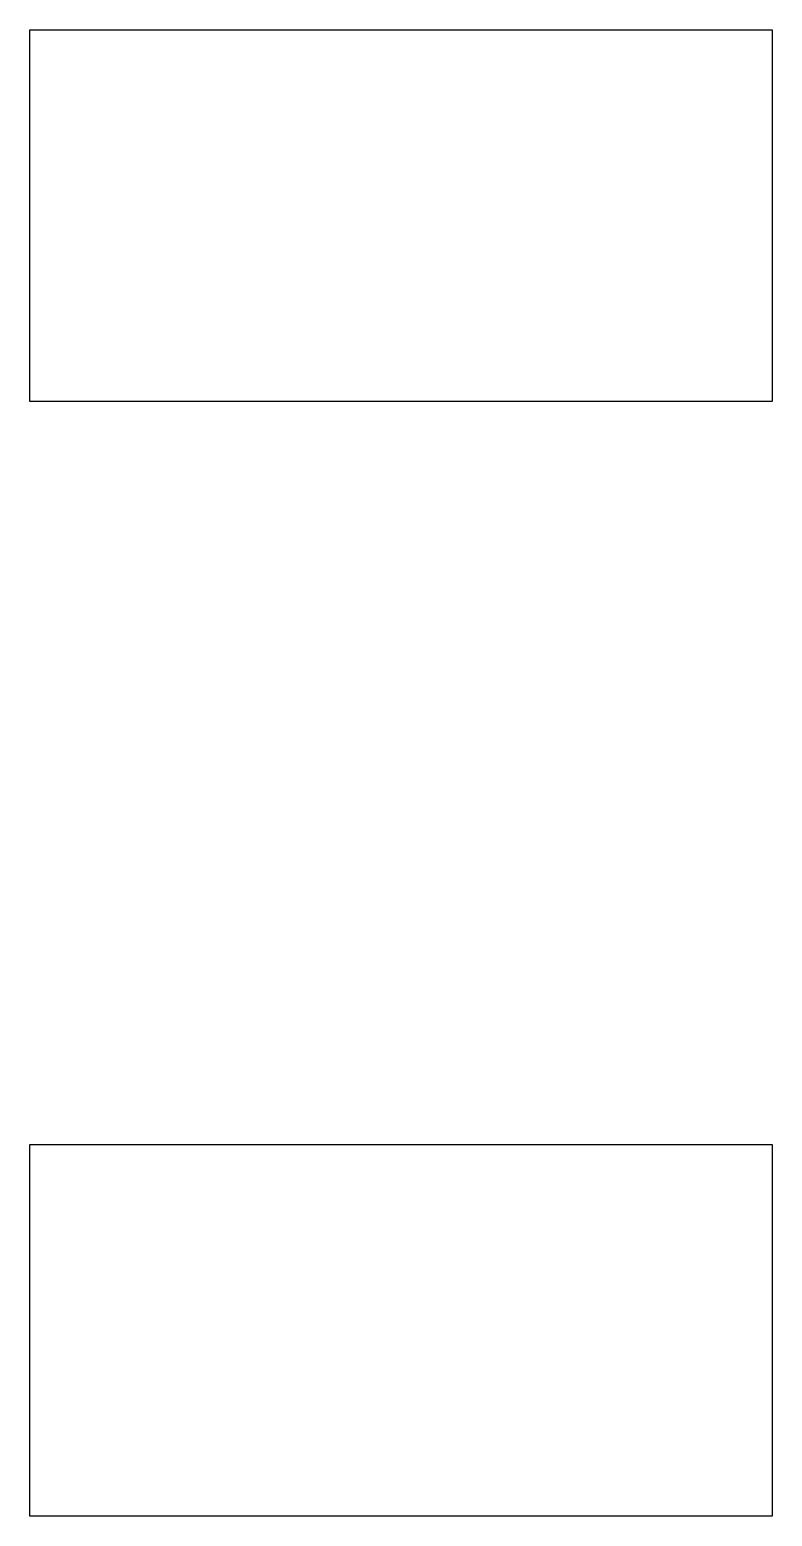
# Model space of a CAD drawing. Units: millimetres at full size, sheet at 1:100. Extents: x -15551 to -3306, y -21857 to 2633.
import ezdxf

# ---------------------------------------------------------------- set-up
doc = ezdxf.new("R2010")
doc.units = ezdxf.units.MM
doc.header["$LTSCALE"] = 100
doc.layers.add('0-0', color=7, linetype='Continuous')

msp = doc.modelspace()

# ---------------------------------------------------------------- linework, layer by layer
at = {"layer": '0-0'}
for points in [[(-15551, 2632.7), (-3306.1, 2632.7), (-3306.1, -3489.8), (-15551, -3489.8)], [(-15551, -15734.7), (-3306.1, -15734.7), (-3306.1, -21857.1), (-15551, -21857.1)]]:
    msp.add_lwpolyline(points, close=True, dxfattribs=at)

doc.saveas('drawing.dxf')
